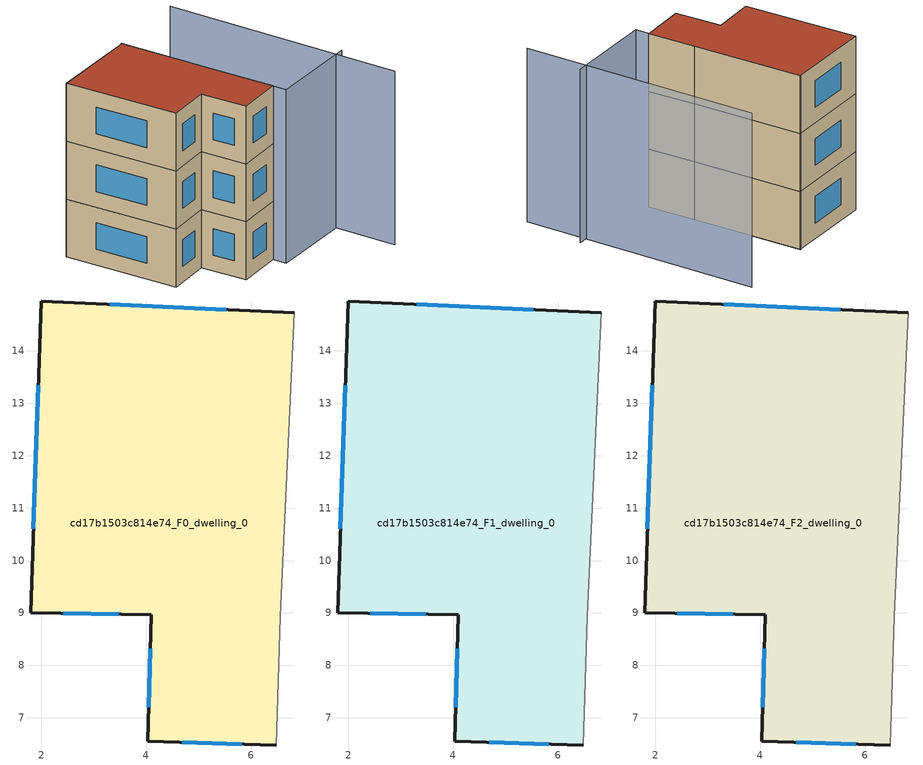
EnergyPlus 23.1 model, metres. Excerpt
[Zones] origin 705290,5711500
cd17b1503c814e74_F0_dwelling_0
 floor ground (EU_floor_Construction): 6.83,14.72 6.56,8.93 6.48,6.48 4.03,6.55 4.09,8.97 1.79,9.01 2,14.95 z0
 wall outside (EU_wall_Construction): 6.83,14.72 2,14.95 1.79,9.01 4.09,8.97 4.03,6.55 6.48,6.48 z0:3
 wall adiabatic (EU_wall_Construction): 6.48,6.48 6.56,8.93 6.83,14.72 z0:3
 window (EU_Window_Construction): 4.69,6.53 5.82,6.5 / 4.08,8.32 4.04,7.2 / 2.41,9 3.47,8.98 / 1.94,13.35 1.85,10.61 / 5.53,14.79 3.3,14.89 z0.81:2.19
cd17b1503c814e74_F1_dwelling_0
 floor to cd17b1503c814e74_F0_dwelling_0 (EU_floor_Construction): 6.83,14.72 6.55,8.93 6.48,6.48 4.02,6.55 4.09,8.97 1.79,9.01 2,14.95 z3
 wall outside (EU_wall_Construction): 6.83,14.72 2,14.95 1.79,9.01 4.09,8.97 4.03,6.55 6.48,6.48 z3:6
 wall adiabatic (EU_wall_Construction): 6.48,6.48 6.56,8.93 6.83,14.72 z3:6
 window (EU_Window_Construction): 4.69,6.53 5.82,6.5 / 4.08,8.32 4.04,7.2 / 2.41,9 3.47,8.98 / 1.94,13.35 1.85,10.61 / 5.53,14.79 3.3,14.89 z3.81:5.19
cd17b1503c814e74_F2_dwelling_0
 floor to cd17b1503c814e74_F1_dwelling_0 (EU_floor_Construction): 6.83,14.72 6.55,8.93 6.48,6.48 4.02,6.55 4.09,8.97 1.79,9.01 2,14.95 z6
 wall outside (EU_wall_Construction): 6.83,14.72 2,14.95 1.79,9.01 4.09,8.97 4.03,6.55 6.48,6.48 z6:9
 wall adiabatic (EU_wall_Construction): 6.48,6.48 6.56,8.93 6.83,14.72 z6:9
 window (EU_Window_Construction): 4.69,6.53 5.82,6.5 / 4.08,8.32 4.04,7.2 / 2.41,9 3.47,8.98 / 1.94,13.35 1.85,10.61 / 5.53,14.79 3.3,14.89 z6.81:8.19
 roof outside (EU_roof_Construction): 6.48,6.48 6.56,8.93 6.83,14.72 2,14.95 1.79,9.01 4.09,8.97 4.03,6.55 z9
shading: 10.52,2.31 11.29,14.66 / 11.22,5.52 6.4,5.75 / 6.4,5.75 6.83,14.77 z0:9
[Building]
EU S2 Campaign: North Axis=0; Terrain=City; Solar Distribution=FullExterior
[Site:Location]
London: Latitude=51.5; Longitude=-0.5; Time Zone=0; Elevation=25
[SizingPeriod:WeatherFileDays]
AnnualSizingPeriod: Begin Month=1; Begin Day of Month=1; End Month=12; End Day of Month=31; Day of Week for Start Day=Monday; Use Weather File Daylight Saving Period=No; Use Weather File Rain and Snow Indicators=No
[MATERIAL]
EU_InternalMass_Material: Roughness=MediumRough; Thickness=0.1; Conductivity=1; Density=1800; Specific Heat=900; Thermal Absorptance=0.9; Solar Absorptance=0.7; Visible Absorptance=0.7
[MATERIAL:NOMASS] Roughness=MediumRough; Thermal Absorptance=0.9; Solar Absorptance=0.7; Visible Absorptance=0.7
Name | Thermal Resistance
EU_wall_NoMass | 0.555556
EU_roof_NoMass | 0.510204
EU_floor_NoMass | 1.68919
[WINDOWMATERIAL:SIMPLEGLAZINGSYSTEM]
EU_Window_SimpleGlazing: UFactor=3.96; Solar Heat Gain Coefficient=0.85; Visible Transmittance=0.85
[CONSTRUCTION]
EU_wall_Construction: EU_wall_NoMass
EU_roof_Construction: EU_roof_NoMass
EU_floor_Construction: EU_floor_NoMass
EU_Window_Construction: EU_Window_SimpleGlazing
EU_InternalMass_Construction: EU_InternalMass_Material
[ZONE] Type=1; Multiplier=1; Ceiling Height=autocalculate; Floor Area=autocalculate; Part of Total Floor Area=Yes
Name | Volume
cd17b1503c814e74_F0_dwelling_0 | 102.545
cd17b1503c814e74_F1_dwelling_0; cd17b1503c814e74_F2_dwelling_0 | 102.543
[INTERNALMASS] Construction=EU_InternalMass_Construction; Surface Area=34.1809
Name | Zone or ZoneList
cd17b1503c814e74_F0_dwelling_0_EU_InternalMass | cd17b1503c814e74_F0_dwelling_0
cd17b1503c814e74_F1_dwelling_0_EU_InternalMass | cd17b1503c814e74_F1_dwelling_0
cd17b1503c814e74_F2_dwelling_0_EU_InternalMass | cd17b1503c814e74_F2_dwelling_0
[OTHEREQUIPMENT] Fuel Type=Electricity; Design Level Calculation Method=Watts/Area; Power per Zone Floor Area=1; Fraction Latent=0; Fraction Radiant=0; Fraction Lost=0; Carbon Dioxide Generation Rate=0; EndUse Subcategory=EU_Step8_InternalGains
Name | Zone or ZoneList or Space or SpaceList | Schedule
EU_Step8_InternalGain_cd17b1503c814e74_F0_dwelling_0_f000 | cd17b1503c814e74_F0_dwelling_0 | EU_Step8_GainSchedule_cd17b1503c814e74_F0_dwelling_0_f000
EU_Step8_InternalGain_cd17b1503c814e74_F1_dwelling_0_f000 | cd17b1503c814e74_F1_dwelling_0 | EU_Step8_GainSchedule_cd17b1503c814e74_F1_dwelling_0_f000
EU_Step8_InternalGain_cd17b1503c814e74_F2_dwelling_0_f000 | cd17b1503c814e74_F2_dwelling_0 | EU_Step8_GainSchedule_cd17b1503c814e74_F2_dwelling_0_f000
[ZONEVENTILATION:DESIGNFLOWRATE] Schedule=EU_AlwaysOn; Design Flow Rate Calculation Method=AirChanges/Hour; Air Changes per Hour=0.48; Ventilation Type=Natural; Fan Pressure Rise=0; Fan Total Efficiency=1; Constant Term Coefficient=1; Temperature Term Coefficient=0; Velocity Term Coefficient=0; Velocity Squared Term Coefficient=0; Minimum Indoor Temperature=-100; Maximum Indoor Temperature=100; Delta Temperature=-100; Minimum Outdoor Temperature=-100; Maximum Outdoor Temperature=100; Maximum Wind Speed=40
Name | Zone or ZoneList or Space or SpaceList
EU_ConstantAir_cd17b1503c814e74_F0_dwelling_0 | cd17b1503c814e74_F0_dwelling_0
EU_ConstantAir_cd17b1503c814e74_F1_dwelling_0 | cd17b1503c814e74_F1_dwelling_0
EU_ConstantAir_cd17b1503c814e74_F2_dwelling_0 | cd17b1503c814e74_F2_dwelling_0
[HVACTEMPLATE:THERMOSTAT] Constant Heating Setpoint=20; Constant Cooling Setpoint=50
EU_HeatOnly_cd17b1503c814e74_F0_dwelling_0; EU_HeatOnly_cd17b1503c814e74_F1_dwelling_0; EU_HeatOnly_cd17b1503c814e74_F2_dwelling_0
[HVACTEMPLATE:ZONE:IDEALLOADSAIRSYSTEM] System Availability Schedule=EU_AlwaysOn; Maximum Heating Supply Air Temperature=50; Minimum Cooling Supply Air Temperature=13; Maximum Heating Supply Air Humidity Ratio=0.0156; Minimum Cooling Supply Air Humidity Ratio=0.0077; Heating Limit=NoLimit; Cooling Limit=NoLimit; Heating Availability Schedule=EU_AlwaysOn; Cooling Availability Schedule=EU_CoolingOff; Dehumidification Control Type=ConstantSensibleHeatRatio; Cooling Sensible Heat Ratio=0.7; Dehumidification Setpoint=60; Humidification Control Type=None; Humidification Setpoint=30; Outdoor Air Method=None; Outdoor Air Flow Rate per Person=0.00944; Outdoor Air Flow Rate per Zone Floor Area=0; Outdoor Air Flow Rate per Zone=0; Demand Controlled Ventilation Type=None; Outdoor Air Economizer Type=NoEconomizer; Heat Recovery Type=None; Sensible Heat Recovery Effectiveness=0.7; Latent Heat Recovery Effectiveness=0.65
Name | Template Thermostat
cd17b1503c814e74_F0_dwelling_0 | EU_HeatOnly_cd17b1503c814e74_F0_dwelling_0
cd17b1503c814e74_F1_dwelling_0 | EU_HeatOnly_cd17b1503c814e74_F1_dwelling_0
cd17b1503c814e74_F2_dwelling_0 | EU_HeatOnly_cd17b1503c814e74_F2_dwelling_0
[SIZING:ZONE] Zone Cooling Design Supply Air Temperature Input Method=SupplyAirTemperature; Zone Cooling Design Supply Air Temperature=13; Zone Heating Design Supply Air Temperature Input Method=SupplyAirTemperature; Zone Heating Design Supply Air Temperature=50; Zone Cooling Design Supply Air Humidity Ratio=0.008; Zone Heating Design Supply Air Humidity Ratio=0.008; Cooling Design Air Flow Method=DesignDay; Cooling Design Air Flow Rate=0; Cooling Minimum Air Flow per Zone Floor Area=0.000762; Cooling Minimum Air Flow=0; Cooling Minimum Air Flow Fraction=0.2; Heating Design Air Flow Method=DesignDay; Heating Design Air Flow Rate=0; Heating Maximum Air Flow per Zone Floor Area=0.002032; Heating Maximum Air Flow=0.141576; Heating Maximum Air Flow Fraction=0.3; Account for Dedicated Outdoor Air System=No; Dedicated Outdoor Air System Control Strategy=NeutralSupplyAir; Dedicated Outdoor Air Low Setpoint Temperature for Design=autosize; Dedicated Outdoor Air High Setpoint Temperature for Design=autosize; Zone Load Sizing Method=Sensible Load Only No Latent Load; Zone Latent Cooling Design Supply Air Humidity Ratio Input Method=HumidityRatioDifference; Zone Cooling Design Supply Air Humidity Ratio Difference=0.005; Zone Latent Heating Design Supply Air Humidity Ratio Input Method=HumidityRatioDifference; Zone Humidification Design Supply Air Humidity Ratio Difference=0.005
cd17b1503c814e74_F0_dwelling_0; cd17b1503c814e74_F1_dwelling_0; cd17b1503c814e74_F2_dwelling_0
[SCHEDULE:CONSTANT]
Name | Hourly Value
EU_AlwaysOn | 1
EU_CoolingOff | 0
[SCHEDULE:FILE] Column Number=1; Rows to Skip at Top=0; Number of Hours of Data=8760; Column Separator=Comma; Interpolate to Timestep=No; Minutes per Item=60; Adjust Schedule for Daylight Savings=Yes
Name | File
EU_Step8_GainSchedule_cd17b1503c814e74_F0_dwelling_0_f000 | ../../schedules/cd17b1503c814e74/cd17b1503c814e74_F0_dwelling_0_f000_gain.csv
EU_Step8_GainSchedule_cd17b1503c814e74_F1_dwelling_0_f000 | ../../schedules/cd17b1503c814e74/cd17b1503c814e74_F1_dwelling_0_f000_gain.csv
EU_Step8_GainSchedule_cd17b1503c814e74_F2_dwelling_0_f000 | ../../schedules/cd17b1503c814e74/cd17b1503c814e74_F2_dwelling_0_f000_gain.csv
